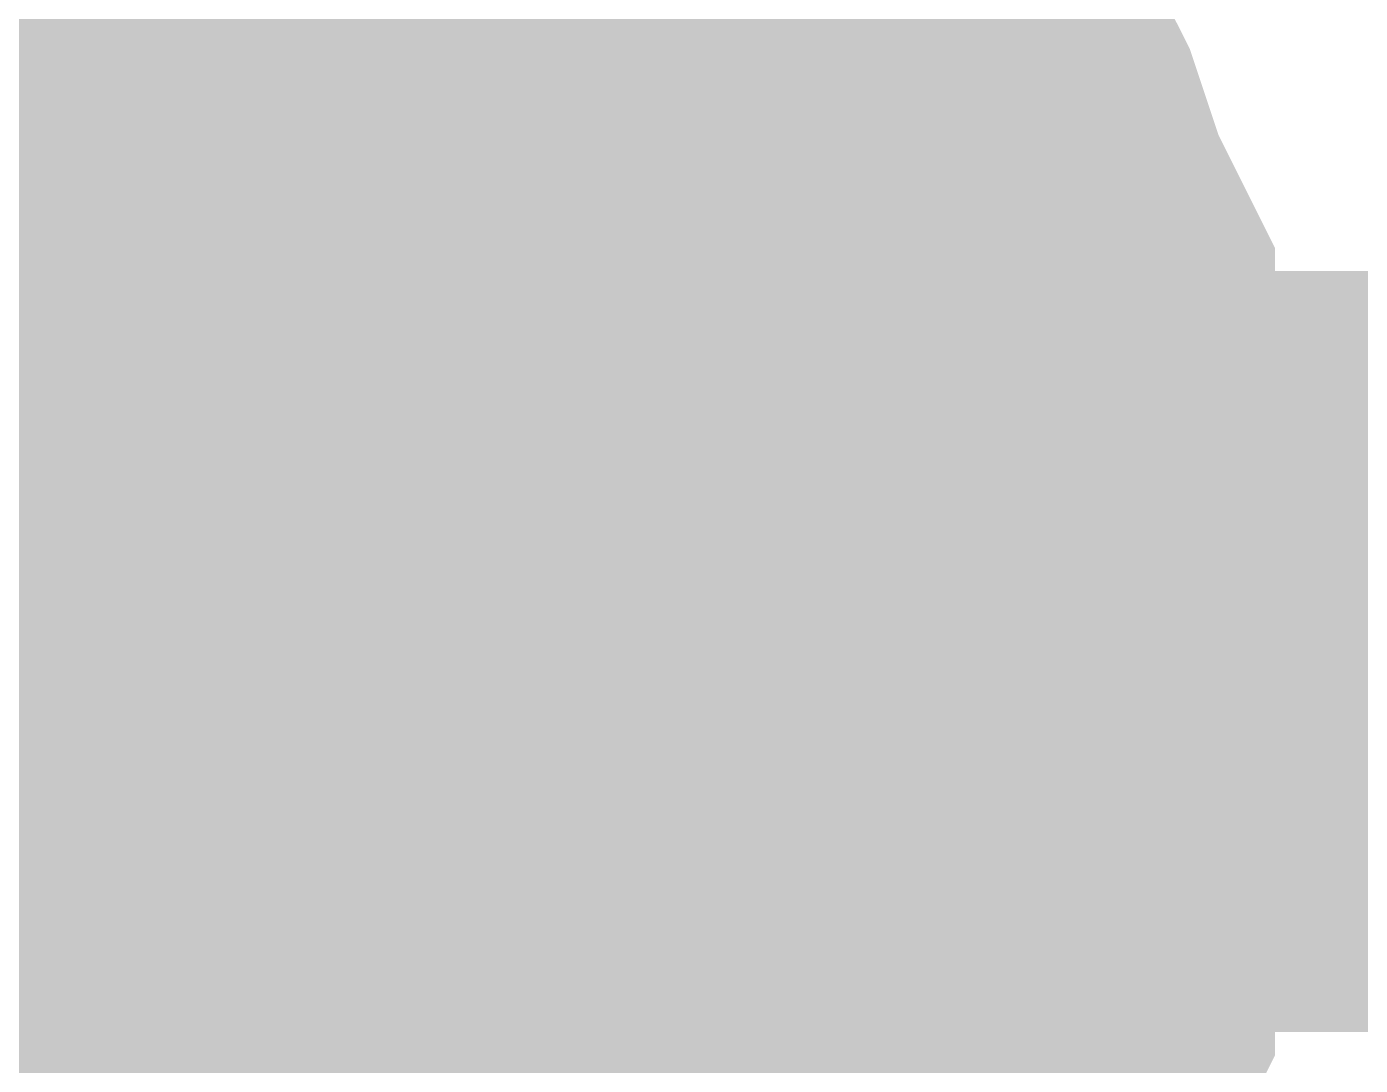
# Model space of a CAD drawing. Header units: inches. Extents: x 0 to 432, y 0 to 280.
# Drawn here: x 122.085 to 122.61, y 164.928 to 165.337 of the extents above; entities that cross this region are included whole.
import ezdxf

# ---------------------------------------------------------------- set-up
doc = ezdxf.new("R2010")
doc.units = ezdxf.units.IN
doc.layers.add('Sheet', color=255, linetype='Continuous')

msp = doc.modelspace()

# ---------------------------------------------------------------- linework, layer by layer
at = {"layer": 'Sheet'}
for points in [[(122.22429, 165.49509, 0.29972, 0.29972, 0), (122.24675, 165.48386, 0.29972, 0.29972, 0), (122.26921, 165.4614, 0.29972, 0.29972, 0), (122.28044, 165.45017, 0.29972, 0.29972, 0), (122.3029, 165.42771, 0.29972, 0.29972, 0), (122.31413, 165.41648, 0.29972, 0.29972, 0), (122.33659, 165.39402, 0.29972, 0.29972, 0), (122.34783, 165.37156, 0.29972, 0.29972, 0), (122.35906, 165.3491, 0.29972, 0.29972, 0), (122.37029, 165.33787, 0.29972, 0.29972, 0), (122.38152, 165.31541, 0.29972, 0.29972, 0), (122.39275, 165.29295, 0.29972, 0.29972, 0), (122.40398, 165.27049, 0.29972, 0.29972, 0), (122.41521, 165.2368, 0.29972, 0.29972, 0), (122.42644, 165.21434, 0.29972, 0.29972, 0), (122.42644, 165.19188, 0.29972, 0.29972, 0), (122.42644, 165.16942, 0.29972, 0.29972, 0), (122.43767, 165.14696, 0.29972, 0.29972, 0), (122.43767, 165.11327, 0.29972, 0.29972, 0), (122.43767, 165.09081, 0.29972, 0.29972, 0)], [(122.22429, 165.49509, 0.29972, 0.29972, 0), (122.24675, 165.48386, 0.29972, 0.29972, 0), (122.26921, 165.4614, 0.29972, 0.29972, 0), (122.28044, 165.45017, 0.29972, 0.29972, 0), (122.3029, 165.42771, 0.29972, 0.29972, 0), (122.31413, 165.41648, 0.29972, 0.29972, 0), (122.33659, 165.39402, 0.29972, 0.29972, 0), (122.34783, 165.37156, 0.29972, 0.29972, 0), (122.35906, 165.3491, 0.29972, 0.29972, 0), (122.37029, 165.33787, 0.29972, 0.29972, 0), (122.38152, 165.31541, 0.29972, 0.29972, 0), (122.39275, 165.29295, 0.29972, 0.29972, 0), (122.40398, 165.27049, 0.29972, 0.29972, 0), (122.41521, 165.2368, 0.29972, 0.29972, 0), (122.42644, 165.21434, 0.29972, 0.29972, 0), (122.42644, 165.19188, 0.29972, 0.29972, 0), (122.42644, 165.16942, 0.29972, 0.29972, 0), (122.43767, 165.14696, 0.29972, 0.29972, 0), (122.43767, 165.11327, 0.29972, 0.29972, 0), (122.43767, 165.09081, 0.29972, 0.29972, 0)], [(122.22429, 165.49509, 0.29972, 0.29972, 0), (122.24675, 165.48386, 0.29972, 0.29972, 0), (122.26921, 165.4614, 0.29972, 0.29972, 0), (122.28044, 165.45017, 0.29972, 0.29972, 0), (122.3029, 165.42771, 0.29972, 0.29972, 0), (122.31413, 165.41648, 0.29972, 0.29972, 0), (122.33659, 165.39402, 0.29972, 0.29972, 0), (122.34783, 165.37156, 0.29972, 0.29972, 0), (122.35906, 165.3491, 0.29972, 0.29972, 0), (122.37029, 165.33787, 0.29972, 0.29972, 0), (122.38152, 165.31541, 0.29972, 0.29972, 0), (122.39275, 165.29295, 0.29972, 0.29972, 0), (122.40398, 165.27049, 0.29972, 0.29972, 0), (122.41521, 165.2368, 0.29972, 0.29972, 0), (122.42644, 165.21434, 0.29972, 0.29972, 0), (122.42644, 165.19188, 0.29972, 0.29972, 0), (122.42644, 165.16942, 0.29972, 0.29972, 0), (122.43767, 165.14696, 0.29972, 0.29972, 0), (122.43767, 165.11327, 0.29972, 0.29972, 0), (122.43767, 165.09081, 0.29972, 0.29972, 0)], [(122.22429, 165.49509, 0.29972, 0.29972, 0), (122.24675, 165.48386, 0.29972, 0.29972, 0), (122.26921, 165.4614, 0.29972, 0.29972, 0), (122.28044, 165.45017, 0.29972, 0.29972, 0), (122.3029, 165.42771, 0.29972, 0.29972, 0), (122.31413, 165.41648, 0.29972, 0.29972, 0), (122.33659, 165.39402, 0.29972, 0.29972, 0), (122.34783, 165.37156, 0.29972, 0.29972, 0), (122.35906, 165.3491, 0.29972, 0.29972, 0), (122.37029, 165.33787, 0.29972, 0.29972, 0), (122.38152, 165.31541, 0.29972, 0.29972, 0), (122.39275, 165.29295, 0.29972, 0.29972, 0), (122.40398, 165.27049, 0.29972, 0.29972, 0), (122.41521, 165.2368, 0.29972, 0.29972, 0), (122.42644, 165.21434, 0.29972, 0.29972, 0), (122.42644, 165.19188, 0.29972, 0.29972, 0), (122.42644, 165.16942, 0.29972, 0.29972, 0), (122.43767, 165.14696, 0.29972, 0.29972, 0), (122.43767, 165.11327, 0.29972, 0.29972, 0), (122.43767, 165.09081, 0.29972, 0.29972, 0)], [(122.22429, 165.49509, 0.29972, 0.29972, 0), (122.24675, 165.48386, 0.29972, 0.29972, 0), (122.26921, 165.4614, 0.29972, 0.29972, 0), (122.28044, 165.45017, 0.29972, 0.29972, 0), (122.3029, 165.42771, 0.29972, 0.29972, 0), (122.31413, 165.41648, 0.29972, 0.29972, 0), (122.33659, 165.39402, 0.29972, 0.29972, 0), (122.34783, 165.37156, 0.29972, 0.29972, 0), (122.35906, 165.3491, 0.29972, 0.29972, 0), (122.37029, 165.33787, 0.29972, 0.29972, 0), (122.38152, 165.31541, 0.29972, 0.29972, 0), (122.39275, 165.29295, 0.29972, 0.29972, 0), (122.40398, 165.27049, 0.29972, 0.29972, 0), (122.41521, 165.2368, 0.29972, 0.29972, 0), (122.42644, 165.21434, 0.29972, 0.29972, 0), (122.42644, 165.19188, 0.29972, 0.29972, 0), (122.42644, 165.16942, 0.29972, 0.29972, 0), (122.43767, 165.14696, 0.29972, 0.29972, 0), (122.43767, 165.11327, 0.29972, 0.29972, 0), (122.43767, 165.09081, 0.29972, 0.29972, 0)], [(122.22429, 165.49509, 0.29972, 0.29972, 0), (122.24675, 165.48386, 0.29972, 0.29972, 0), (122.26921, 165.4614, 0.29972, 0.29972, 0), (122.28044, 165.45017, 0.29972, 0.29972, 0), (122.3029, 165.42771, 0.29972, 0.29972, 0), (122.31413, 165.41648, 0.29972, 0.29972, 0), (122.33659, 165.39402, 0.29972, 0.29972, 0), (122.34783, 165.37156, 0.29972, 0.29972, 0), (122.35906, 165.3491, 0.29972, 0.29972, 0), (122.37029, 165.33787, 0.29972, 0.29972, 0), (122.38152, 165.31541, 0.29972, 0.29972, 0), (122.39275, 165.29295, 0.29972, 0.29972, 0), (122.40398, 165.27049, 0.29972, 0.29972, 0), (122.41521, 165.2368, 0.29972, 0.29972, 0), (122.42644, 165.21434, 0.29972, 0.29972, 0), (122.42644, 165.19188, 0.29972, 0.29972, 0), (122.42644, 165.16942, 0.29972, 0.29972, 0), (122.43767, 165.14696, 0.29972, 0.29972, 0), (122.43767, 165.11327, 0.29972, 0.29972, 0), (122.43767, 165.09081, 0.29972, 0.29972, 0)], [(122.22429, 165.49509, 0.29972, 0.29972, 0), (122.24675, 165.48386, 0.29972, 0.29972, 0), (122.26921, 165.4614, 0.29972, 0.29972, 0), (122.28044, 165.45017, 0.29972, 0.29972, 0), (122.3029, 165.42771, 0.29972, 0.29972, 0), (122.31413, 165.41648, 0.29972, 0.29972, 0), (122.33659, 165.39402, 0.29972, 0.29972, 0), (122.34783, 165.37156, 0.29972, 0.29972, 0), (122.35906, 165.3491, 0.29972, 0.29972, 0), (122.37029, 165.33787, 0.29972, 0.29972, 0), (122.38152, 165.31541, 0.29972, 0.29972, 0), (122.39275, 165.29295, 0.29972, 0.29972, 0), (122.40398, 165.27049, 0.29972, 0.29972, 0), (122.41521, 165.2368, 0.29972, 0.29972, 0), (122.42644, 165.21434, 0.29972, 0.29972, 0), (122.42644, 165.19188, 0.29972, 0.29972, 0), (122.42644, 165.16942, 0.29972, 0.29972, 0), (122.43767, 165.14696, 0.29972, 0.29972, 0), (122.43767, 165.11327, 0.29972, 0.29972, 0), (122.43767, 165.09081, 0.29972, 0.29972, 0)], [(122.33659, 165.39402, 0.09906, 0.09906, 0), (122.34783, 165.37156, 0.09906, 0.09906, 0), (122.35906, 165.3491, 0.09906, 0.09906, 0), (122.37029, 165.33787, 0.09906, 0.09906, 0), (122.38152, 165.31541, 0.09906, 0.09906, 0), (122.39275, 165.29295, 0.09906, 0.09906, 0), (122.40398, 165.27049, 0.09906, 0.09906, 0), (122.41521, 165.2368, 0.09906, 0.09906, 0), (122.42644, 165.21434, 0.09906, 0.09906, 0), (122.42644, 165.19188, 0.09906, 0.09906, 0), (122.42644, 165.16942, 0.09906, 0.09906, 0), (122.43767, 165.14696, 0.09906, 0.09906, 0), (122.43767, 165.11327, 0.09906, 0.09906, 0), (122.43767, 165.09081, 0.09906, 0.09906, 0)], [(122.33659, 165.39402, 0.09906, 0.09906, 0), (122.34783, 165.37156, 0.09906, 0.09906, 0), (122.35906, 165.3491, 0.09906, 0.09906, 0), (122.37029, 165.33787, 0.09906, 0.09906, 0), (122.38152, 165.31541, 0.09906, 0.09906, 0), (122.39275, 165.29295, 0.09906, 0.09906, 0), (122.40398, 165.27049, 0.09906, 0.09906, 0), (122.41521, 165.2368, 0.09906, 0.09906, 0), (122.42644, 165.21434, 0.09906, 0.09906, 0), (122.42644, 165.19188, 0.09906, 0.09906, 0), (122.42644, 165.16942, 0.09906, 0.09906, 0), (122.43767, 165.14696, 0.09906, 0.09906, 0), (122.43767, 165.11327, 0.09906, 0.09906, 0), (122.43767, 165.09081, 0.09906, 0.09906, 0)], [(122.33659, 165.39402, 0.09906, 0.09906, 0), (122.34783, 165.37156, 0.09906, 0.09906, 0), (122.35906, 165.3491, 0.09906, 0.09906, 0), (122.37029, 165.33787, 0.09906, 0.09906, 0), (122.38152, 165.31541, 0.09906, 0.09906, 0), (122.39275, 165.29295, 0.09906, 0.09906, 0), (122.40398, 165.27049, 0.09906, 0.09906, 0), (122.41521, 165.2368, 0.09906, 0.09906, 0), (122.42644, 165.21434, 0.09906, 0.09906, 0), (122.42644, 165.19188, 0.09906, 0.09906, 0), (122.42644, 165.16942, 0.09906, 0.09906, 0), (122.43767, 165.14696, 0.09906, 0.09906, 0), (122.43767, 165.11327, 0.09906, 0.09906, 0), (122.43767, 165.09081, 0.09906, 0.09906, 0)], [(122.33659, 165.39402, 0.09906, 0.09906, 0), (122.34783, 165.37156, 0.09906, 0.09906, 0), (122.35906, 165.3491, 0.09906, 0.09906, 0), (122.37029, 165.33787, 0.09906, 0.09906, 0), (122.38152, 165.31541, 0.09906, 0.09906, 0), (122.39275, 165.29295, 0.09906, 0.09906, 0), (122.40398, 165.27049, 0.09906, 0.09906, 0), (122.41521, 165.2368, 0.09906, 0.09906, 0), (122.42644, 165.21434, 0.09906, 0.09906, 0), (122.42644, 165.19188, 0.09906, 0.09906, 0), (122.42644, 165.16942, 0.09906, 0.09906, 0), (122.43767, 165.14696, 0.09906, 0.09906, 0), (122.43767, 165.11327, 0.09906, 0.09906, 0), (122.43767, 165.09081, 0.09906, 0.09906, 0)], [(122.33659, 165.39402, 0.09906, 0.09906, 0), (122.34783, 165.37156, 0.09906, 0.09906, 0), (122.35906, 165.3491, 0.09906, 0.09906, 0), (122.37029, 165.33787, 0.09906, 0.09906, 0), (122.38152, 165.31541, 0.09906, 0.09906, 0), (122.39275, 165.29295, 0.09906, 0.09906, 0), (122.40398, 165.27049, 0.09906, 0.09906, 0), (122.41521, 165.2368, 0.09906, 0.09906, 0), (122.42644, 165.21434, 0.09906, 0.09906, 0), (122.42644, 165.19188, 0.09906, 0.09906, 0), (122.42644, 165.16942, 0.09906, 0.09906, 0), (122.43767, 165.14696, 0.09906, 0.09906, 0), (122.43767, 165.11327, 0.09906, 0.09906, 0), (122.43767, 165.09081, 0.09906, 0.09906, 0)], [(122.33659, 165.39402, 0.09906, 0.09906, 0), (122.34783, 165.37156, 0.09906, 0.09906, 0), (122.35906, 165.3491, 0.09906, 0.09906, 0), (122.37029, 165.33787, 0.09906, 0.09906, 0), (122.38152, 165.31541, 0.09906, 0.09906, 0), (122.39275, 165.29295, 0.09906, 0.09906, 0), (122.40398, 165.27049, 0.09906, 0.09906, 0), (122.41521, 165.2368, 0.09906, 0.09906, 0), (122.42644, 165.21434, 0.09906, 0.09906, 0), (122.42644, 165.19188, 0.09906, 0.09906, 0), (122.42644, 165.16942, 0.09906, 0.09906, 0), (122.43767, 165.14696, 0.09906, 0.09906, 0), (122.43767, 165.11327, 0.09906, 0.09906, 0), (122.43767, 165.09081, 0.09906, 0.09906, 0)], [(122.33659, 165.39402, 0.09906, 0.09906, 0), (122.34783, 165.37156, 0.09906, 0.09906, 0), (122.35906, 165.3491, 0.09906, 0.09906, 0), (122.37029, 165.33787, 0.09906, 0.09906, 0), (122.38152, 165.31541, 0.09906, 0.09906, 0), (122.39275, 165.29295, 0.09906, 0.09906, 0), (122.40398, 165.27049, 0.09906, 0.09906, 0), (122.41521, 165.2368, 0.09906, 0.09906, 0), (122.42644, 165.21434, 0.09906, 0.09906, 0), (122.42644, 165.19188, 0.09906, 0.09906, 0), (122.42644, 165.16942, 0.09906, 0.09906, 0), (122.43767, 165.14696, 0.09906, 0.09906, 0), (122.43767, 165.11327, 0.09906, 0.09906, 0), (122.43767, 165.09081, 0.09906, 0.09906, 0)], [(121.92106, 165.09081, 0.29972, 0.29972, 0), (124.47044, 165.09081, 0.29972, 0.29972, 0)], [(122.43767, 165.09081, 0.29972, 0.29972, 0), (122.43767, 165.06835, 0.29972, 0.29972, 0), (122.43767, 165.03466, 0.29972, 0.29972, 0), (122.42644, 165.0122, 0.29972, 0.29972, 0), (122.42644, 164.98974, 0.29972, 0.29972, 0), (122.42644, 164.96728, 0.29972, 0.29972, 0), (122.41521, 164.94482, 0.29972, 0.29972, 0), (122.40398, 164.91113, 0.29972, 0.29972, 0), (122.39275, 164.88867, 0.29972, 0.29972, 0), (122.38152, 164.86621, 0.29972, 0.29972, 0), (122.37029, 164.84375, 0.29972, 0.29972, 0), (122.35906, 164.83252, 0.29972, 0.29972, 0), (122.34783, 164.81006, 0.29972, 0.29972, 0), (122.33659, 164.7876, 0.29972, 0.29972, 0), (122.31413, 164.76514, 0.29972, 0.29972, 0)], [(122.43767, 165.09081, 0.29972, 0.29972, 0), (122.43767, 165.06835, 0.29972, 0.29972, 0), (122.43767, 165.03466, 0.29972, 0.29972, 0), (122.42644, 165.0122, 0.29972, 0.29972, 0), (122.42644, 164.98974, 0.29972, 0.29972, 0), (122.42644, 164.96728, 0.29972, 0.29972, 0), (122.41521, 164.94482, 0.29972, 0.29972, 0), (122.40398, 164.91113, 0.29972, 0.29972, 0), (122.39275, 164.88867, 0.29972, 0.29972, 0), (122.38152, 164.86621, 0.29972, 0.29972, 0), (122.37029, 164.84375, 0.29972, 0.29972, 0), (122.35906, 164.83252, 0.29972, 0.29972, 0), (122.34783, 164.81006, 0.29972, 0.29972, 0), (122.33659, 164.7876, 0.29972, 0.29972, 0), (122.31413, 164.76514, 0.29972, 0.29972, 0)], [(122.43767, 165.09081, 0.29972, 0.29972, 0), (122.43767, 165.06835, 0.29972, 0.29972, 0), (122.43767, 165.03466, 0.29972, 0.29972, 0), (122.42644, 165.0122, 0.29972, 0.29972, 0), (122.42644, 164.98974, 0.29972, 0.29972, 0), (122.42644, 164.96728, 0.29972, 0.29972, 0), (122.41521, 164.94482, 0.29972, 0.29972, 0), (122.40398, 164.91113, 0.29972, 0.29972, 0), (122.39275, 164.88867, 0.29972, 0.29972, 0), (122.38152, 164.86621, 0.29972, 0.29972, 0), (122.37029, 164.84375, 0.29972, 0.29972, 0), (122.35906, 164.83252, 0.29972, 0.29972, 0), (122.34783, 164.81006, 0.29972, 0.29972, 0), (122.33659, 164.7876, 0.29972, 0.29972, 0), (122.31413, 164.76514, 0.29972, 0.29972, 0)], [(122.43767, 165.09081, 0.29972, 0.29972, 0), (122.43767, 165.06835, 0.29972, 0.29972, 0), (122.43767, 165.03466, 0.29972, 0.29972, 0), (122.42644, 165.0122, 0.29972, 0.29972, 0), (122.42644, 164.98974, 0.29972, 0.29972, 0), (122.42644, 164.96728, 0.29972, 0.29972, 0), (122.41521, 164.94482, 0.29972, 0.29972, 0), (122.40398, 164.91113, 0.29972, 0.29972, 0), (122.39275, 164.88867, 0.29972, 0.29972, 0), (122.38152, 164.86621, 0.29972, 0.29972, 0), (122.37029, 164.84375, 0.29972, 0.29972, 0), (122.35906, 164.83252, 0.29972, 0.29972, 0), (122.34783, 164.81006, 0.29972, 0.29972, 0), (122.33659, 164.7876, 0.29972, 0.29972, 0), (122.31413, 164.76514, 0.29972, 0.29972, 0)], [(122.43767, 165.09081, 0.29972, 0.29972, 0), (122.43767, 165.06835, 0.29972, 0.29972, 0), (122.43767, 165.03466, 0.29972, 0.29972, 0), (122.42644, 165.0122, 0.29972, 0.29972, 0), (122.42644, 164.98974, 0.29972, 0.29972, 0), (122.42644, 164.96728, 0.29972, 0.29972, 0), (122.41521, 164.94482, 0.29972, 0.29972, 0), (122.40398, 164.91113, 0.29972, 0.29972, 0), (122.39275, 164.88867, 0.29972, 0.29972, 0), (122.38152, 164.86621, 0.29972, 0.29972, 0), (122.37029, 164.84375, 0.29972, 0.29972, 0), (122.35906, 164.83252, 0.29972, 0.29972, 0), (122.34783, 164.81006, 0.29972, 0.29972, 0), (122.33659, 164.7876, 0.29972, 0.29972, 0), (122.31413, 164.76514, 0.29972, 0.29972, 0)], [(122.43767, 165.09081, 0.29972, 0.29972, 0), (122.43767, 165.06835, 0.29972, 0.29972, 0), (122.43767, 165.03466, 0.29972, 0.29972, 0), (122.42644, 165.0122, 0.29972, 0.29972, 0), (122.42644, 164.98974, 0.29972, 0.29972, 0), (122.42644, 164.96728, 0.29972, 0.29972, 0), (122.41521, 164.94482, 0.29972, 0.29972, 0), (122.40398, 164.91113, 0.29972, 0.29972, 0), (122.39275, 164.88867, 0.29972, 0.29972, 0), (122.38152, 164.86621, 0.29972, 0.29972, 0), (122.37029, 164.84375, 0.29972, 0.29972, 0), (122.35906, 164.83252, 0.29972, 0.29972, 0), (122.34783, 164.81006, 0.29972, 0.29972, 0), (122.33659, 164.7876, 0.29972, 0.29972, 0), (122.31413, 164.76514, 0.29972, 0.29972, 0)], [(122.43767, 165.09081, 0.29972, 0.29972, 0), (122.43767, 165.06835, 0.29972, 0.29972, 0), (122.43767, 165.03466, 0.29972, 0.29972, 0), (122.42644, 165.0122, 0.29972, 0.29972, 0), (122.42644, 164.98974, 0.29972, 0.29972, 0), (122.42644, 164.96728, 0.29972, 0.29972, 0), (122.41521, 164.94482, 0.29972, 0.29972, 0), (122.40398, 164.91113, 0.29972, 0.29972, 0), (122.39275, 164.88867, 0.29972, 0.29972, 0), (122.38152, 164.86621, 0.29972, 0.29972, 0), (122.37029, 164.84375, 0.29972, 0.29972, 0), (122.35906, 164.83252, 0.29972, 0.29972, 0), (122.34783, 164.81006, 0.29972, 0.29972, 0), (122.33659, 164.7876, 0.29972, 0.29972, 0), (122.31413, 164.76514, 0.29972, 0.29972, 0)], [(122.43767, 165.09081, 0.29972, 0.29972, 0), (122.43767, 165.09081, 0.29972, 0.29972, 0), (122.43767, 165.09081, 0.29972, 0.29972, 0), (122.43767, 165.09081, 0.29972, 0.29972, 0), (122.43767, 165.09081, 0.29972, 0.29972, 0), (122.43767, 165.09081, 0.29972, 0.29972, 0), (122.43767, 165.09081, 0.29972, 0.29972, 0), (122.43767, 165.09081, 0.29972, 0.29972, 0), (122.43767, 165.09081, 0.29972, 0.29972, 0), (122.43767, 165.09081, 0.29972, 0.29972, 0), (122.43767, 165.09081, 0.29972, 0.29972, 0), (122.43767, 165.09081, 0.29972, 0.29972, 0), (122.43767, 165.09081, 0.29972, 0.29972, 0), (122.43767, 165.09081, 0.29972, 0.29972, 0), (122.43767, 165.09081, 0.29972, 0.29972, 0), (122.43767, 165.09081, 0.29972, 0.29972, 0), (122.43767, 165.09081, 0.29972, 0.29972, 0), (122.43767, 165.09081, 0.29972, 0.29972, 0), (122.43767, 165.09081, 0.29972, 0.29972, 0), (122.43767, 165.09081, 0.29972, 0.29972, 0), (122.43767, 165.09081, 0.29972, 0.29972, 0), (122.43767, 165.09081, 0.29972, 0.29972, 0), (122.43767, 165.09081, 0.29972, 0.29972, 0), (122.43767, 165.09081, 0.29972, 0.29972, 0), (122.43767, 165.09081, 0.29972, 0.29972, 0), (122.43767, 165.09081, 0.29972, 0.29972, 0), (122.43767, 165.09081, 0.29972, 0.29972, 0), (122.43767, 165.09081, 0.29972, 0.29972, 0), (122.43767, 165.09081, 0.29972, 0.29972, 0), (122.43767, 165.09081, 0.29972, 0.29972, 0), (122.43767, 165.09081, 0.29972, 0.29972, 0), (122.43767, 165.09081, 0.29972, 0.29972, 0), (122.43767, 165.09081, 0.29972, 0.29972, 0)], [(122.43767, 165.09081, 0.29972, 0.29972, 0), (122.43767, 165.09081, 0.29972, 0.29972, 0)], [(122.43767, 165.09081, 0.29972, 0.29972, 0), (122.43767, 165.09081, 0.29972, 0.29972, 0), (122.43767, 165.09081, 0.29972, 0.29972, 0), (122.43767, 165.09081, 0.29972, 0.29972, 0), (122.43767, 165.09081, 0.29972, 0.29972, 0), (122.43767, 165.09081, 0.29972, 0.29972, 0), (122.43767, 165.09081, 0.29972, 0.29972, 0), (122.43767, 165.09081, 0.29972, 0.29972, 0), (122.43767, 165.09081, 0.29972, 0.29972, 0), (122.43767, 165.09081, 0.29972, 0.29972, 0), (122.43767, 165.09081, 0.29972, 0.29972, 0), (122.43767, 165.09081, 0.29972, 0.29972, 0), (122.43767, 165.09081, 0.29972, 0.29972, 0), (122.43767, 165.09081, 0.29972, 0.29972, 0), (122.43767, 165.09081, 0.29972, 0.29972, 0), (122.43767, 165.09081, 0.29972, 0.29972, 0), (122.43767, 165.09081, 0.29972, 0.29972, 0), (122.43767, 165.09081, 0.29972, 0.29972, 0), (122.43767, 165.09081, 0.29972, 0.29972, 0), (122.43767, 165.09081, 0.29972, 0.29972, 0), (122.43767, 165.09081, 0.29972, 0.29972, 0), (122.43767, 165.09081, 0.29972, 0.29972, 0), (122.43767, 165.09081, 0.29972, 0.29972, 0), (122.43767, 165.09081, 0.29972, 0.29972, 0), (122.43767, 165.09081, 0.29972, 0.29972, 0), (122.43767, 165.09081, 0.29972, 0.29972, 0), (122.43767, 165.09081, 0.29972, 0.29972, 0), (122.43767, 165.09081, 0.29972, 0.29972, 0), (122.43767, 165.09081, 0.29972, 0.29972, 0), (122.43767, 165.09081, 0.29972, 0.29972, 0), (122.43767, 165.09081, 0.29972, 0.29972, 0), (122.43767, 165.09081, 0.29972, 0.29972, 0), (122.43767, 165.09081, 0.29972, 0.29972, 0)], [(122.43767, 165.09081, 0.29972, 0.29972, 0), (122.43767, 165.09081, 0.29972, 0.29972, 0)], [(122.43767, 165.09081, 0.29972, 0.29972, 0), (122.43767, 165.09081, 0.29972, 0.29972, 0), (122.43767, 165.09081, 0.29972, 0.29972, 0), (122.43767, 165.09081, 0.29972, 0.29972, 0), (122.43767, 165.09081, 0.29972, 0.29972, 0), (122.43767, 165.09081, 0.29972, 0.29972, 0), (122.43767, 165.09081, 0.29972, 0.29972, 0), (122.43767, 165.09081, 0.29972, 0.29972, 0), (122.43767, 165.09081, 0.29972, 0.29972, 0), (122.43767, 165.09081, 0.29972, 0.29972, 0), (122.43767, 165.09081, 0.29972, 0.29972, 0), (122.43767, 165.09081, 0.29972, 0.29972, 0), (122.43767, 165.09081, 0.29972, 0.29972, 0), (122.43767, 165.09081, 0.29972, 0.29972, 0), (122.43767, 165.09081, 0.29972, 0.29972, 0), (122.43767, 165.09081, 0.29972, 0.29972, 0), (122.43767, 165.09081, 0.29972, 0.29972, 0), (122.43767, 165.09081, 0.29972, 0.29972, 0), (122.43767, 165.09081, 0.29972, 0.29972, 0), (122.43767, 165.09081, 0.29972, 0.29972, 0), (122.43767, 165.09081, 0.29972, 0.29972, 0), (122.43767, 165.09081, 0.29972, 0.29972, 0), (122.43767, 165.09081, 0.29972, 0.29972, 0), (122.43767, 165.09081, 0.29972, 0.29972, 0), (122.43767, 165.09081, 0.29972, 0.29972, 0), (122.43767, 165.09081, 0.29972, 0.29972, 0), (122.43767, 165.09081, 0.29972, 0.29972, 0), (122.43767, 165.09081, 0.29972, 0.29972, 0), (122.43767, 165.09081, 0.29972, 0.29972, 0), (122.43767, 165.09081, 0.29972, 0.29972, 0), (122.43767, 165.09081, 0.29972, 0.29972, 0), (122.43767, 165.09081, 0.29972, 0.29972, 0), (122.43767, 165.09081, 0.29972, 0.29972, 0)], [(122.43767, 165.09081, 0.29972, 0.29972, 0), (122.43767, 165.09081, 0.29972, 0.29972, 0)], [(122.43767, 165.09081, 0.29972, 0.29972, 0), (122.43767, 165.09081, 0.29972, 0.29972, 0), (122.43767, 165.09081, 0.29972, 0.29972, 0), (122.43767, 165.09081, 0.29972, 0.29972, 0), (122.43767, 165.09081, 0.29972, 0.29972, 0), (122.43767, 165.09081, 0.29972, 0.29972, 0), (122.43767, 165.09081, 0.29972, 0.29972, 0), (122.43767, 165.09081, 0.29972, 0.29972, 0), (122.43767, 165.09081, 0.29972, 0.29972, 0), (122.43767, 165.09081, 0.29972, 0.29972, 0), (122.43767, 165.09081, 0.29972, 0.29972, 0), (122.43767, 165.09081, 0.29972, 0.29972, 0), (122.43767, 165.09081, 0.29972, 0.29972, 0), (122.43767, 165.09081, 0.29972, 0.29972, 0), (122.43767, 165.09081, 0.29972, 0.29972, 0), (122.43767, 165.09081, 0.29972, 0.29972, 0), (122.43767, 165.09081, 0.29972, 0.29972, 0), (122.43767, 165.09081, 0.29972, 0.29972, 0), (122.43767, 165.09081, 0.29972, 0.29972, 0), (122.43767, 165.09081, 0.29972, 0.29972, 0), (122.43767, 165.09081, 0.29972, 0.29972, 0), (122.43767, 165.09081, 0.29972, 0.29972, 0), (122.43767, 165.09081, 0.29972, 0.29972, 0), (122.43767, 165.09081, 0.29972, 0.29972, 0), (122.43767, 165.09081, 0.29972, 0.29972, 0), (122.43767, 165.09081, 0.29972, 0.29972, 0), (122.43767, 165.09081, 0.29972, 0.29972, 0), (122.43767, 165.09081, 0.29972, 0.29972, 0), (122.43767, 165.09081, 0.29972, 0.29972, 0), (122.43767, 165.09081, 0.29972, 0.29972, 0), (122.43767, 165.09081, 0.29972, 0.29972, 0), (122.43767, 165.09081, 0.29972, 0.29972, 0), (122.43767, 165.09081, 0.29972, 0.29972, 0)], [(122.43767, 165.09081, 0.29972, 0.29972, 0), (122.43767, 165.09081, 0.29972, 0.29972, 0)], [(122.43767, 165.09081, 0.29972, 0.29972, 0), (122.43767, 165.09081, 0.29972, 0.29972, 0), (122.43767, 165.09081, 0.29972, 0.29972, 0), (122.43767, 165.09081, 0.29972, 0.29972, 0), (122.43767, 165.09081, 0.29972, 0.29972, 0), (122.43767, 165.09081, 0.29972, 0.29972, 0), (122.43767, 165.09081, 0.29972, 0.29972, 0), (122.43767, 165.09081, 0.29972, 0.29972, 0), (122.43767, 165.09081, 0.29972, 0.29972, 0), (122.43767, 165.09081, 0.29972, 0.29972, 0), (122.43767, 165.09081, 0.29972, 0.29972, 0), (122.43767, 165.09081, 0.29972, 0.29972, 0), (122.43767, 165.09081, 0.29972, 0.29972, 0), (122.43767, 165.09081, 0.29972, 0.29972, 0), (122.43767, 165.09081, 0.29972, 0.29972, 0), (122.43767, 165.09081, 0.29972, 0.29972, 0), (122.43767, 165.09081, 0.29972, 0.29972, 0), (122.43767, 165.09081, 0.29972, 0.29972, 0), (122.43767, 165.09081, 0.29972, 0.29972, 0), (122.43767, 165.09081, 0.29972, 0.29972, 0), (122.43767, 165.09081, 0.29972, 0.29972, 0), (122.43767, 165.09081, 0.29972, 0.29972, 0), (122.43767, 165.09081, 0.29972, 0.29972, 0), (122.43767, 165.09081, 0.29972, 0.29972, 0), (122.43767, 165.09081, 0.29972, 0.29972, 0), (122.43767, 165.09081, 0.29972, 0.29972, 0), (122.43767, 165.09081, 0.29972, 0.29972, 0), (122.43767, 165.09081, 0.29972, 0.29972, 0), (122.43767, 165.09081, 0.29972, 0.29972, 0), (122.43767, 165.09081, 0.29972, 0.29972, 0), (122.43767, 165.09081, 0.29972, 0.29972, 0), (122.43767, 165.09081, 0.29972, 0.29972, 0), (122.43767, 165.09081, 0.29972, 0.29972, 0)], [(122.43767, 165.09081, 0.29972, 0.29972, 0), (122.43767, 165.09081, 0.29972, 0.29972, 0)], [(122.43767, 165.09081, 0.29972, 0.29972, 0), (122.43767, 165.09081, 0.29972, 0.29972, 0), (122.43767, 165.09081, 0.29972, 0.29972, 0), (122.43767, 165.09081, 0.29972, 0.29972, 0), (122.43767, 165.09081, 0.29972, 0.29972, 0), (122.43767, 165.09081, 0.29972, 0.29972, 0), (122.43767, 165.09081, 0.29972, 0.29972, 0), (122.43767, 165.09081, 0.29972, 0.29972, 0), (122.43767, 165.09081, 0.29972, 0.29972, 0), (122.43767, 165.09081, 0.29972, 0.29972, 0), (122.43767, 165.09081, 0.29972, 0.29972, 0), (122.43767, 165.09081, 0.29972, 0.29972, 0), (122.43767, 165.09081, 0.29972, 0.29972, 0), (122.43767, 165.09081, 0.29972, 0.29972, 0), (122.43767, 165.09081, 0.29972, 0.29972, 0), (122.43767, 165.09081, 0.29972, 0.29972, 0), (122.43767, 165.09081, 0.29972, 0.29972, 0), (122.43767, 165.09081, 0.29972, 0.29972, 0), (122.43767, 165.09081, 0.29972, 0.29972, 0), (122.43767, 165.09081, 0.29972, 0.29972, 0), (122.43767, 165.09081, 0.29972, 0.29972, 0), (122.43767, 165.09081, 0.29972, 0.29972, 0), (122.43767, 165.09081, 0.29972, 0.29972, 0), (122.43767, 165.09081, 0.29972, 0.29972, 0), (122.43767, 165.09081, 0.29972, 0.29972, 0), (122.43767, 165.09081, 0.29972, 0.29972, 0), (122.43767, 165.09081, 0.29972, 0.29972, 0), (122.43767, 165.09081, 0.29972, 0.29972, 0), (122.43767, 165.09081, 0.29972, 0.29972, 0), (122.43767, 165.09081, 0.29972, 0.29972, 0), (122.43767, 165.09081, 0.29972, 0.29972, 0), (122.43767, 165.09081, 0.29972, 0.29972, 0), (122.43767, 165.09081, 0.29972, 0.29972, 0)], [(122.43767, 165.09081, 0.29972, 0.29972, 0), (122.43767, 165.09081, 0.29972, 0.29972, 0)], [(122.43767, 165.09081, 0.29972, 0.29972, 0), (122.43767, 165.09081, 0.29972, 0.29972, 0), (122.43767, 165.09081, 0.29972, 0.29972, 0), (122.43767, 165.09081, 0.29972, 0.29972, 0), (122.43767, 165.09081, 0.29972, 0.29972, 0), (122.43767, 165.09081, 0.29972, 0.29972, 0), (122.43767, 165.09081, 0.29972, 0.29972, 0), (122.43767, 165.09081, 0.29972, 0.29972, 0), (122.43767, 165.09081, 0.29972, 0.29972, 0), (122.43767, 165.09081, 0.29972, 0.29972, 0), (122.43767, 165.09081, 0.29972, 0.29972, 0), (122.43767, 165.09081, 0.29972, 0.29972, 0), (122.43767, 165.09081, 0.29972, 0.29972, 0), (122.43767, 165.09081, 0.29972, 0.29972, 0), (122.43767, 165.09081, 0.29972, 0.29972, 0), (122.43767, 165.09081, 0.29972, 0.29972, 0), (122.43767, 165.09081, 0.29972, 0.29972, 0), (122.43767, 165.09081, 0.29972, 0.29972, 0), (122.43767, 165.09081, 0.29972, 0.29972, 0), (122.43767, 165.09081, 0.29972, 0.29972, 0), (122.43767, 165.09081, 0.29972, 0.29972, 0), (122.43767, 165.09081, 0.29972, 0.29972, 0), (122.43767, 165.09081, 0.29972, 0.29972, 0), (122.43767, 165.09081, 0.29972, 0.29972, 0), (122.43767, 165.09081, 0.29972, 0.29972, 0), (122.43767, 165.09081, 0.29972, 0.29972, 0), (122.43767, 165.09081, 0.29972, 0.29972, 0), (122.43767, 165.09081, 0.29972, 0.29972, 0), (122.43767, 165.09081, 0.29972, 0.29972, 0), (122.43767, 165.09081, 0.29972, 0.29972, 0), (122.43767, 165.09081, 0.29972, 0.29972, 0), (122.43767, 165.09081, 0.29972, 0.29972, 0), (122.43767, 165.09081, 0.29972, 0.29972, 0)], [(122.43767, 165.09081, 0.29972, 0.29972, 0), (122.43767, 165.09081, 0.29972, 0.29972, 0)], [(122.43767, 165.09081, 0.09906, 0.09906, 0), (122.43767, 165.06835, 0.09906, 0.09906, 0), (122.43767, 165.03466, 0.09906, 0.09906, 0), (122.42644, 165.0122, 0.09906, 0.09906, 0), (122.42644, 164.98974, 0.09906, 0.09906, 0), (122.42644, 164.96728, 0.09906, 0.09906, 0), (122.41521, 164.94482, 0.09906, 0.09906, 0), (122.40398, 164.91113, 0.09906, 0.09906, 0), (122.39275, 164.88867, 0.09906, 0.09906, 0), (122.38152, 164.86621, 0.09906, 0.09906, 0)], [(122.43767, 165.09081, 0.09906, 0.09906, 0), (122.43767, 165.06835, 0.09906, 0.09906, 0), (122.43767, 165.03466, 0.09906, 0.09906, 0), (122.42644, 165.0122, 0.09906, 0.09906, 0), (122.42644, 164.98974, 0.09906, 0.09906, 0), (122.42644, 164.96728, 0.09906, 0.09906, 0), (122.41521, 164.94482, 0.09906, 0.09906, 0), (122.40398, 164.91113, 0.09906, 0.09906, 0), (122.39275, 164.88867, 0.09906, 0.09906, 0), (122.38152, 164.86621, 0.09906, 0.09906, 0)], [(122.43767, 165.09081, 0.09906, 0.09906, 0), (122.43767, 165.06835, 0.09906, 0.09906, 0), (122.43767, 165.03466, 0.09906, 0.09906, 0), (122.42644, 165.0122, 0.09906, 0.09906, 0), (122.42644, 164.98974, 0.09906, 0.09906, 0), (122.42644, 164.96728, 0.09906, 0.09906, 0), (122.41521, 164.94482, 0.09906, 0.09906, 0), (122.40398, 164.91113, 0.09906, 0.09906, 0), (122.39275, 164.88867, 0.09906, 0.09906, 0), (122.38152, 164.86621, 0.09906, 0.09906, 0)], [(122.43767, 165.09081, 0.09906, 0.09906, 0), (122.43767, 165.06835, 0.09906, 0.09906, 0), (122.43767, 165.03466, 0.09906, 0.09906, 0), (122.42644, 165.0122, 0.09906, 0.09906, 0), (122.42644, 164.98974, 0.09906, 0.09906, 0), (122.42644, 164.96728, 0.09906, 0.09906, 0), (122.41521, 164.94482, 0.09906, 0.09906, 0), (122.40398, 164.91113, 0.09906, 0.09906, 0), (122.39275, 164.88867, 0.09906, 0.09906, 0), (122.38152, 164.86621, 0.09906, 0.09906, 0)], [(122.43767, 165.09081, 0.09906, 0.09906, 0), (122.43767, 165.06835, 0.09906, 0.09906, 0), (122.43767, 165.03466, 0.09906, 0.09906, 0), (122.42644, 165.0122, 0.09906, 0.09906, 0), (122.42644, 164.98974, 0.09906, 0.09906, 0), (122.42644, 164.96728, 0.09906, 0.09906, 0), (122.41521, 164.94482, 0.09906, 0.09906, 0), (122.40398, 164.91113, 0.09906, 0.09906, 0), (122.39275, 164.88867, 0.09906, 0.09906, 0), (122.38152, 164.86621, 0.09906, 0.09906, 0)], [(122.43767, 165.09081, 0.09906, 0.09906, 0), (122.43767, 165.06835, 0.09906, 0.09906, 0), (122.43767, 165.03466, 0.09906, 0.09906, 0), (122.42644, 165.0122, 0.09906, 0.09906, 0), (122.42644, 164.98974, 0.09906, 0.09906, 0), (122.42644, 164.96728, 0.09906, 0.09906, 0), (122.41521, 164.94482, 0.09906, 0.09906, 0), (122.40398, 164.91113, 0.09906, 0.09906, 0), (122.39275, 164.88867, 0.09906, 0.09906, 0), (122.38152, 164.86621, 0.09906, 0.09906, 0)], [(122.43767, 165.09081, 0.09906, 0.09906, 0), (122.43767, 165.06835, 0.09906, 0.09906, 0), (122.43767, 165.03466, 0.09906, 0.09906, 0), (122.42644, 165.0122, 0.09906, 0.09906, 0), (122.42644, 164.98974, 0.09906, 0.09906, 0), (122.42644, 164.96728, 0.09906, 0.09906, 0), (122.41521, 164.94482, 0.09906, 0.09906, 0), (122.40398, 164.91113, 0.09906, 0.09906, 0), (122.39275, 164.88867, 0.09906, 0.09906, 0), (122.38152, 164.86621, 0.09906, 0.09906, 0)], [(122.43767, 165.09081, 0.09906, 0.09906, 0), (122.43767, 165.09081, 0.09906, 0.09906, 0), (122.43767, 165.09081, 0.09906, 0.09906, 0), (122.43767, 165.09081, 0.09906, 0.09906, 0), (122.43767, 165.09081, 0.09906, 0.09906, 0), (122.43767, 165.09081, 0.09906, 0.09906, 0), (122.43767, 165.09081, 0.09906, 0.09906, 0), (122.43767, 165.09081, 0.09906, 0.09906, 0), (122.43767, 165.09081, 0.09906, 0.09906, 0), (122.43767, 165.09081, 0.09906, 0.09906, 0), (122.43767, 165.09081, 0.09906, 0.09906, 0), (122.43767, 165.09081, 0.09906, 0.09906, 0), (122.43767, 165.09081, 0.09906, 0.09906, 0), (122.43767, 165.09081, 0.09906, 0.09906, 0), (122.43767, 165.09081, 0.09906, 0.09906, 0), (122.43767, 165.09081, 0.09906, 0.09906, 0), (122.43767, 165.09081, 0.09906, 0.09906, 0), (122.43767, 165.09081, 0.09906, 0.09906, 0), (122.43767, 165.09081, 0.09906, 0.09906, 0), (122.43767, 165.09081, 0.09906, 0.09906, 0), (122.43767, 165.09081, 0.09906, 0.09906, 0), (122.43767, 165.09081, 0.09906, 0.09906, 0), (122.43767, 165.09081, 0.09906, 0.09906, 0), (122.43767, 165.09081, 0.09906, 0.09906, 0), (122.43767, 165.09081, 0.09906, 0.09906, 0), (122.43767, 165.09081, 0.09906, 0.09906, 0), (122.43767, 165.09081, 0.09906, 0.09906, 0), (122.43767, 165.09081, 0.09906, 0.09906, 0), (122.43767, 165.09081, 0.09906, 0.09906, 0), (122.43767, 165.09081, 0.09906, 0.09906, 0), (122.43767, 165.09081, 0.09906, 0.09906, 0), (122.43767, 165.09081, 0.09906, 0.09906, 0), (122.43767, 165.09081, 0.09906, 0.09906, 0)], [(122.43767, 165.09081, 0.09906, 0.09906, 0), (122.43767, 165.09081, 0.09906, 0.09906, 0)], [(122.43767, 165.09081, 0.09906, 0.09906, 0), (122.43767, 165.09081, 0.09906, 0.09906, 0), (122.43767, 165.09081, 0.09906, 0.09906, 0), (122.43767, 165.09081, 0.09906, 0.09906, 0), (122.43767, 165.09081, 0.09906, 0.09906, 0), (122.43767, 165.09081, 0.09906, 0.09906, 0), (122.43767, 165.09081, 0.09906, 0.09906, 0), (122.43767, 165.09081, 0.09906, 0.09906, 0), (122.43767, 165.09081, 0.09906, 0.09906, 0), (122.43767, 165.09081, 0.09906, 0.09906, 0), (122.43767, 165.09081, 0.09906, 0.09906, 0), (122.43767, 165.09081, 0.09906, 0.09906, 0), (122.43767, 165.09081, 0.09906, 0.09906, 0), (122.43767, 165.09081, 0.09906, 0.09906, 0), (122.43767, 165.09081, 0.09906, 0.09906, 0), (122.43767, 165.09081, 0.09906, 0.09906, 0), (122.43767, 165.09081, 0.09906, 0.09906, 0), (122.43767, 165.09081, 0.09906, 0.09906, 0), (122.43767, 165.09081, 0.09906, 0.09906, 0), (122.43767, 165.09081, 0.09906, 0.09906, 0), (122.43767, 165.09081, 0.09906, 0.09906, 0), (122.43767, 165.09081, 0.09906, 0.09906, 0), (122.43767, 165.09081, 0.09906, 0.09906, 0), (122.43767, 165.09081, 0.09906, 0.09906, 0), (122.43767, 165.09081, 0.09906, 0.09906, 0), (122.43767, 165.09081, 0.09906, 0.09906, 0), (122.43767, 165.09081, 0.09906, 0.09906, 0), (122.43767, 165.09081, 0.09906, 0.09906, 0), (122.43767, 165.09081, 0.09906, 0.09906, 0), (122.43767, 165.09081, 0.09906, 0.09906, 0), (122.43767, 165.09081, 0.09906, 0.09906, 0), (122.43767, 165.09081, 0.09906, 0.09906, 0), (122.43767, 165.09081, 0.09906, 0.09906, 0)], [(122.43767, 165.09081, 0.09906, 0.09906, 0), (122.43767, 165.09081, 0.09906, 0.09906, 0)], [(122.43767, 165.09081, 0.09906, 0.09906, 0), (122.43767, 165.09081, 0.09906, 0.09906, 0), (122.43767, 165.09081, 0.09906, 0.09906, 0), (122.43767, 165.09081, 0.09906, 0.09906, 0), (122.43767, 165.09081, 0.09906, 0.09906, 0), (122.43767, 165.09081, 0.09906, 0.09906, 0), (122.43767, 165.09081, 0.09906, 0.09906, 0), (122.43767, 165.09081, 0.09906, 0.09906, 0), (122.43767, 165.09081, 0.09906, 0.09906, 0), (122.43767, 165.09081, 0.09906, 0.09906, 0), (122.43767, 165.09081, 0.09906, 0.09906, 0), (122.43767, 165.09081, 0.09906, 0.09906, 0), (122.43767, 165.09081, 0.09906, 0.09906, 0), (122.43767, 165.09081, 0.09906, 0.09906, 0), (122.43767, 165.09081, 0.09906, 0.09906, 0), (122.43767, 165.09081, 0.09906, 0.09906, 0), (122.43767, 165.09081, 0.09906, 0.09906, 0), (122.43767, 165.09081, 0.09906, 0.09906, 0), (122.43767, 165.09081, 0.09906, 0.09906, 0), (122.43767, 165.09081, 0.09906, 0.09906, 0), (122.43767, 165.09081, 0.09906, 0.09906, 0), (122.43767, 165.09081, 0.09906, 0.09906, 0), (122.43767, 165.09081, 0.09906, 0.09906, 0), (122.43767, 165.09081, 0.09906, 0.09906, 0), (122.43767, 165.09081, 0.09906, 0.09906, 0), (122.43767, 165.09081, 0.09906, 0.09906, 0), (122.43767, 165.09081, 0.09906, 0.09906, 0), (122.43767, 165.09081, 0.09906, 0.09906, 0), (122.43767, 165.09081, 0.09906, 0.09906, 0), (122.43767, 165.09081, 0.09906, 0.09906, 0), (122.43767, 165.09081, 0.09906, 0.09906, 0), (122.43767, 165.09081, 0.09906, 0.09906, 0), (122.43767, 165.09081, 0.09906, 0.09906, 0)], [(122.43767, 165.09081, 0.09906, 0.09906, 0), (122.43767, 165.09081, 0.09906, 0.09906, 0)], [(122.43767, 165.09081, 0.09906, 0.09906, 0), (122.43767, 165.09081, 0.09906, 0.09906, 0), (122.43767, 165.09081, 0.09906, 0.09906, 0), (122.43767, 165.09081, 0.09906, 0.09906, 0), (122.43767, 165.09081, 0.09906, 0.09906, 0), (122.43767, 165.09081, 0.09906, 0.09906, 0), (122.43767, 165.09081, 0.09906, 0.09906, 0), (122.43767, 165.09081, 0.09906, 0.09906, 0), (122.43767, 165.09081, 0.09906, 0.09906, 0), (122.43767, 165.09081, 0.09906, 0.09906, 0), (122.43767, 165.09081, 0.09906, 0.09906, 0), (122.43767, 165.09081, 0.09906, 0.09906, 0), (122.43767, 165.09081, 0.09906, 0.09906, 0), (122.43767, 165.09081, 0.09906, 0.09906, 0), (122.43767, 165.09081, 0.09906, 0.09906, 0), (122.43767, 165.09081, 0.09906, 0.09906, 0), (122.43767, 165.09081, 0.09906, 0.09906, 0), (122.43767, 165.09081, 0.09906, 0.09906, 0), (122.43767, 165.09081, 0.09906, 0.09906, 0), (122.43767, 165.09081, 0.09906, 0.09906, 0), (122.43767, 165.09081, 0.09906, 0.09906, 0), (122.43767, 165.09081, 0.09906, 0.09906, 0), (122.43767, 165.09081, 0.09906, 0.09906, 0), (122.43767, 165.09081, 0.09906, 0.09906, 0), (122.43767, 165.09081, 0.09906, 0.09906, 0), (122.43767, 165.09081, 0.09906, 0.09906, 0), (122.43767, 165.09081, 0.09906, 0.09906, 0), (122.43767, 165.09081, 0.09906, 0.09906, 0), (122.43767, 165.09081, 0.09906, 0.09906, 0), (122.43767, 165.09081, 0.09906, 0.09906, 0), (122.43767, 165.09081, 0.09906, 0.09906, 0), (122.43767, 165.09081, 0.09906, 0.09906, 0), (122.43767, 165.09081, 0.09906, 0.09906, 0)], [(122.43767, 165.09081, 0.09906, 0.09906, 0), (122.43767, 165.09081, 0.09906, 0.09906, 0)], [(122.43767, 165.09081, 0.09906, 0.09906, 0), (122.43767, 165.09081, 0.09906, 0.09906, 0), (122.43767, 165.09081, 0.09906, 0.09906, 0), (122.43767, 165.09081, 0.09906, 0.09906, 0), (122.43767, 165.09081, 0.09906, 0.09906, 0), (122.43767, 165.09081, 0.09906, 0.09906, 0), (122.43767, 165.09081, 0.09906, 0.09906, 0), (122.43767, 165.09081, 0.09906, 0.09906, 0), (122.43767, 165.09081, 0.09906, 0.09906, 0), (122.43767, 165.09081, 0.09906, 0.09906, 0), (122.43767, 165.09081, 0.09906, 0.09906, 0), (122.43767, 165.09081, 0.09906, 0.09906, 0), (122.43767, 165.09081, 0.09906, 0.09906, 0), (122.43767, 165.09081, 0.09906, 0.09906, 0), (122.43767, 165.09081, 0.09906, 0.09906, 0), (122.43767, 165.09081, 0.09906, 0.09906, 0), (122.43767, 165.09081, 0.09906, 0.09906, 0), (122.43767, 165.09081, 0.09906, 0.09906, 0), (122.43767, 165.09081, 0.09906, 0.09906, 0), (122.43767, 165.09081, 0.09906, 0.09906, 0), (122.43767, 165.09081, 0.09906, 0.09906, 0), (122.43767, 165.09081, 0.09906, 0.09906, 0), (122.43767, 165.09081, 0.09906, 0.09906, 0), (122.43767, 165.09081, 0.09906, 0.09906, 0), (122.43767, 165.09081, 0.09906, 0.09906, 0), (122.43767, 165.09081, 0.09906, 0.09906, 0), (122.43767, 165.09081, 0.09906, 0.09906, 0), (122.43767, 165.09081, 0.09906, 0.09906, 0), (122.43767, 165.09081, 0.09906, 0.09906, 0), (122.43767, 165.09081, 0.09906, 0.09906, 0), (122.43767, 165.09081, 0.09906, 0.09906, 0), (122.43767, 165.09081, 0.09906, 0.09906, 0), (122.43767, 165.09081, 0.09906, 0.09906, 0)], [(122.43767, 165.09081, 0.09906, 0.09906, 0), (122.43767, 165.09081, 0.09906, 0.09906, 0)], [(122.43767, 165.09081, 0.09906, 0.09906, 0), (122.43767, 165.09081, 0.09906, 0.09906, 0), (122.43767, 165.09081, 0.09906, 0.09906, 0), (122.43767, 165.09081, 0.09906, 0.09906, 0), (122.43767, 165.09081, 0.09906, 0.09906, 0), (122.43767, 165.09081, 0.09906, 0.09906, 0), (122.43767, 165.09081, 0.09906, 0.09906, 0), (122.43767, 165.09081, 0.09906, 0.09906, 0), (122.43767, 165.09081, 0.09906, 0.09906, 0), (122.43767, 165.09081, 0.09906, 0.09906, 0), (122.43767, 165.09081, 0.09906, 0.09906, 0), (122.43767, 165.09081, 0.09906, 0.09906, 0), (122.43767, 165.09081, 0.09906, 0.09906, 0), (122.43767, 165.09081, 0.09906, 0.09906, 0), (122.43767, 165.09081, 0.09906, 0.09906, 0), (122.43767, 165.09081, 0.09906, 0.09906, 0), (122.43767, 165.09081, 0.09906, 0.09906, 0), (122.43767, 165.09081, 0.09906, 0.09906, 0), (122.43767, 165.09081, 0.09906, 0.09906, 0), (122.43767, 165.09081, 0.09906, 0.09906, 0), (122.43767, 165.09081, 0.09906, 0.09906, 0), (122.43767, 165.09081, 0.09906, 0.09906, 0), (122.43767, 165.09081, 0.09906, 0.09906, 0), (122.43767, 165.09081, 0.09906, 0.09906, 0), (122.43767, 165.09081, 0.09906, 0.09906, 0), (122.43767, 165.09081, 0.09906, 0.09906, 0), (122.43767, 165.09081, 0.09906, 0.09906, 0), (122.43767, 165.09081, 0.09906, 0.09906, 0), (122.43767, 165.09081, 0.09906, 0.09906, 0), (122.43767, 165.09081, 0.09906, 0.09906, 0), (122.43767, 165.09081, 0.09906, 0.09906, 0), (122.43767, 165.09081, 0.09906, 0.09906, 0), (122.43767, 165.09081, 0.09906, 0.09906, 0)], [(122.43767, 165.09081, 0.09906, 0.09906, 0), (122.43767, 165.09081, 0.09906, 0.09906, 0)], [(122.43767, 165.09081, 0.09906, 0.09906, 0), (122.43767, 165.09081, 0.09906, 0.09906, 0), (122.43767, 165.09081, 0.09906, 0.09906, 0), (122.43767, 165.09081, 0.09906, 0.09906, 0), (122.43767, 165.09081, 0.09906, 0.09906, 0), (122.43767, 165.09081, 0.09906, 0.09906, 0), (122.43767, 165.09081, 0.09906, 0.09906, 0), (122.43767, 165.09081, 0.09906, 0.09906, 0), (122.43767, 165.09081, 0.09906, 0.09906, 0), (122.43767, 165.09081, 0.09906, 0.09906, 0), (122.43767, 165.09081, 0.09906, 0.09906, 0), (122.43767, 165.09081, 0.09906, 0.09906, 0), (122.43767, 165.09081, 0.09906, 0.09906, 0), (122.43767, 165.09081, 0.09906, 0.09906, 0), (122.43767, 165.09081, 0.09906, 0.09906, 0), (122.43767, 165.09081, 0.09906, 0.09906, 0), (122.43767, 165.09081, 0.09906, 0.09906, 0), (122.43767, 165.09081, 0.09906, 0.09906, 0), (122.43767, 165.09081, 0.09906, 0.09906, 0), (122.43767, 165.09081, 0.09906, 0.09906, 0), (122.43767, 165.09081, 0.09906, 0.09906, 0), (122.43767, 165.09081, 0.09906, 0.09906, 0), (122.43767, 165.09081, 0.09906, 0.09906, 0), (122.43767, 165.09081, 0.09906, 0.09906, 0), (122.43767, 165.09081, 0.09906, 0.09906, 0), (122.43767, 165.09081, 0.09906, 0.09906, 0), (122.43767, 165.09081, 0.09906, 0.09906, 0), (122.43767, 165.09081, 0.09906, 0.09906, 0), (122.43767, 165.09081, 0.09906, 0.09906, 0), (122.43767, 165.09081, 0.09906, 0.09906, 0), (122.43767, 165.09081, 0.09906, 0.09906, 0), (122.43767, 165.09081, 0.09906, 0.09906, 0), (122.43767, 165.09081, 0.09906, 0.09906, 0)], [(122.43767, 165.09081, 0.09906, 0.09906, 0), (122.43767, 165.09081, 0.09906, 0.09906, 0)]]:
    msp.add_lwpolyline(points, format="xyseb", dxfattribs=at)
msp.add_lwpolyline([(121.666, 165.1, 0.508, 0.508, 1), (122.174, 165.1, 0.508, 0.508, 1)], format="xyseb", close=True, dxfattribs=at)

doc.saveas('drawing.dxf')
